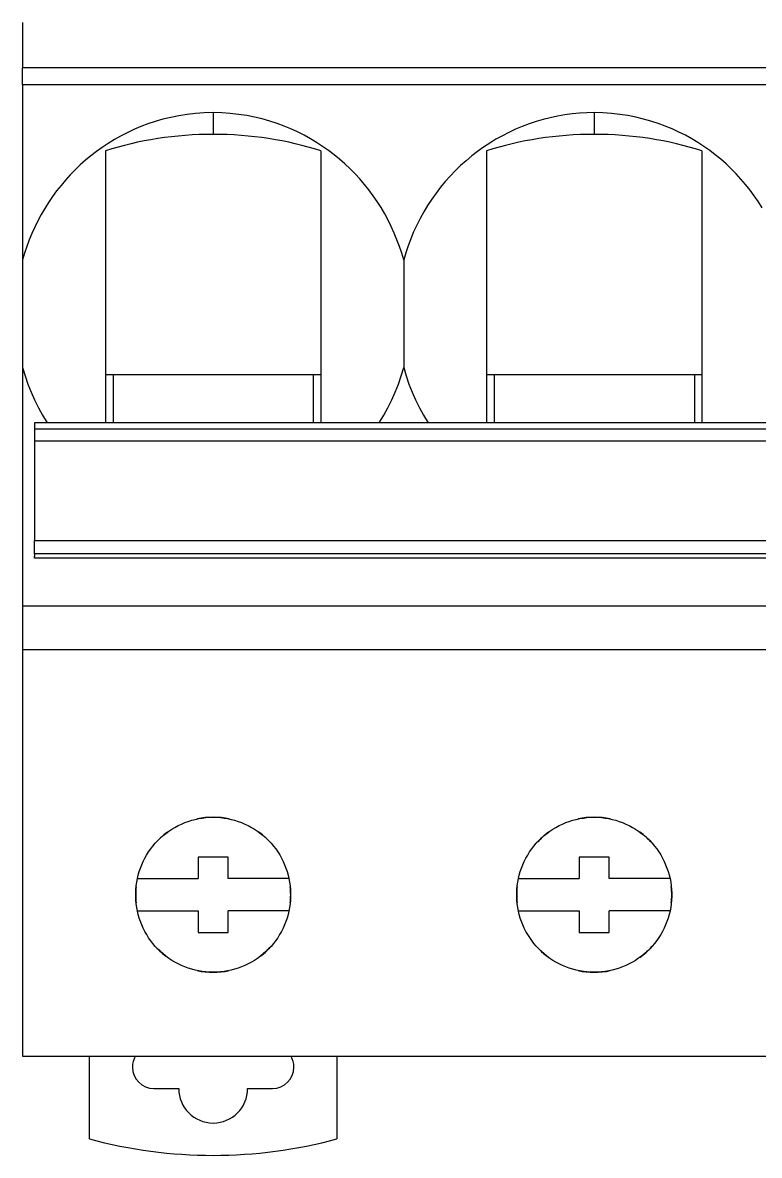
# Model space of a CAD drawing. Header units: millimetres. Extents: x 1019 to 1519, y 1262 to 1448.
# Drawn here: x 1183.32 to 1186.74, y 1263.56 to 1268.82 of the extents above; entities that cross this region are included whole.
import ezdxf

# ---------------------------------------------------------------- set-up
doc = ezdxf.new("R2010")
doc.units = ezdxf.units.MM

msp = doc.modelspace()

# ---------------------------------------------------------------- linework, layer by layer
for p, q in [((1183.3227, 1268.82), (1183.3227, 1268.7776)), ((1183.3227, 1268.7776), (1183.3227, 1268.6099)), ((1190.4027, 1268.6099), (1183.3227, 1268.6099)), ((1183.3227, 1268.5306), (1183.3227, 1268.6099)), ((1183.3227, 1268.5306), (1183.3227, 1267.718)), ((1190.4027, 1268.5306), (1183.3227, 1268.5306)), ((1184.1258, 1268.3984), (1184.0864, 1268.3939)), ((1184.1662, 1268.4011), (1184.1258, 1268.3984)), ((1184.2077, 1268.4021), (1184.1662, 1268.4011)), ((1184.248, 1268.4012), (1184.2077, 1268.4021)), ((1184.2077, 1268.4021), (1184.2077, 1268.3011)), ((1184.2874, 1268.3986), (1184.248, 1268.4012)), ((1184.3259, 1268.3943), (1184.2874, 1268.3986)), ((1185.8746, 1268.3962), (1185.8408, 1268.3916)), ((1185.9087, 1268.3995), (1185.8746, 1268.3962)), ((1185.9431, 1268.4014), (1185.9087, 1268.3995)), ((1185.9777, 1268.4021), (1185.9431, 1268.4014)), ((1186.0181, 1268.4012), (1185.9777, 1268.4021)), ((1185.9777, 1268.4021), (1185.9777, 1268.3011)), ((1186.0576, 1268.3985), (1186.0181, 1268.4012)), ((1186.0962, 1268.3943), (1186.0576, 1268.3985)), ((1183.9046, 1268.3497), (1183.8715, 1268.3372)), ((1183.9388, 1268.3611), (1183.9046, 1268.3497)), ((1183.9741, 1268.3713), (1183.9388, 1268.3611)), ((1184.0105, 1268.3803), (1183.9741, 1268.3713)), ((1184.0479, 1268.3878), (1184.0105, 1268.3803)), ((1184.0864, 1268.3939), (1184.0479, 1268.3878)), ((1184.3635, 1268.3885), (1184.3259, 1268.3943)), ((1184.4001, 1268.3813), (1184.3635, 1268.3885)), ((1184.4359, 1268.3727), (1184.4001, 1268.3813)), ((1184.4707, 1268.3629), (1184.4359, 1268.3727)), ((1184.5044, 1268.3519), (1184.4707, 1268.3629)), ((1184.5372, 1268.3398), (1184.5044, 1268.3519)), ((1185.6754, 1268.3499), (1185.6435, 1268.338)), ((1185.7078, 1268.3607), (1185.6754, 1268.3499)), ((1185.7406, 1268.3703), (1185.7078, 1268.3607)), ((1185.7737, 1268.3787), (1185.7406, 1268.3703)), ((1185.8071, 1268.3858), (1185.7737, 1268.3787)), ((1185.8408, 1268.3916), (1185.8071, 1268.3858)), ((1186.1339, 1268.3884), (1186.0962, 1268.3943)), ((1186.1706, 1268.3812), (1186.1339, 1268.3884)), ((1186.2065, 1268.3726), (1186.1706, 1268.3812)), ((1186.2413, 1268.3627), (1186.2065, 1268.3726)), ((1186.2751, 1268.3517), (1186.2413, 1268.3627)), ((1186.3079, 1268.3396), (1186.2751, 1268.3517)), ((1183.778, 1268.2934), (1183.7486, 1268.2768)), ((1183.8083, 1268.309), (1183.778, 1268.2934)), ((1183.8394, 1268.3236), (1183.8083, 1268.309)), ((1183.8715, 1268.3372), (1183.8394, 1268.3236)), ((1184.569, 1268.3267), (1184.5372, 1268.3398)), ((1184.6, 1268.3125), (1184.569, 1268.3267)), ((1184.6302, 1268.2973), (1184.6, 1268.3125)), ((1184.6596, 1268.281), (1184.6302, 1268.2973)), ((1185.551, 1268.2951), (1185.5213, 1268.2785)), ((1185.5813, 1268.3105), (1185.551, 1268.2951)), ((1185.6121, 1268.3248), (1185.5813, 1268.3105)), ((1185.6435, 1268.338), (1185.6121, 1268.3248)), ((1186.3397, 1268.3264), (1186.3079, 1268.3396)), ((1186.3707, 1268.3121), (1186.3397, 1268.3264)), ((1186.4009, 1268.2969), (1186.3707, 1268.3121)), ((1186.4304, 1268.2806), (1186.4009, 1268.2969)), ((1183.6923, 1268.2409), (1183.6654, 1268.2217)), ((1183.72, 1268.2593), (1183.6923, 1268.2409)), ((1183.7486, 1268.2768), (1183.72, 1268.2593)), ((1184.6883, 1268.2638), (1184.6596, 1268.281)), ((1184.7162, 1268.2457), (1184.6883, 1268.2638)), ((1184.7432, 1268.2267), (1184.7162, 1268.2457)), ((1185.4637, 1268.2419), (1185.4359, 1268.222)), ((1185.4922, 1268.2608), (1185.4637, 1268.2419)), ((1185.5213, 1268.2785), (1185.4922, 1268.2608)), ((1186.459, 1268.2634), (1186.4304, 1268.2806)), ((1186.4869, 1268.2452), (1186.459, 1268.2634)), ((1186.5139, 1268.2262), (1186.4869, 1268.2452)), ((1183.6395, 1268.2017), (1183.6144, 1268.1808)), ((1183.6654, 1268.2217), (1183.6395, 1268.2017)), ((1183.7077, 1268.2243), (1183.7077, 1266.9625)), ((1184.7077, 1268.2243), (1184.7077, 1266.9625)), ((1184.7694, 1268.2069), (1184.7432, 1268.2267)), ((1184.7948, 1268.1861), (1184.7694, 1268.2069)), ((1184.8195, 1268.1645), (1184.7948, 1268.1861)), ((1185.4088, 1268.2011), (1185.3824, 1268.1791)), ((1185.4359, 1268.222), (1185.4088, 1268.2011)), ((1185.4777, 1268.2243), (1185.4777, 1266.9625)), ((1186.4777, 1268.2243), (1186.4777, 1266.9625)), ((1186.5401, 1268.2063), (1186.5139, 1268.2262)), ((1186.5655, 1268.1855), (1186.5401, 1268.2063)), ((1186.5901, 1268.1639), (1186.5655, 1268.1855)), ((1183.5666, 1268.1366), (1183.5439, 1268.1133)), ((1183.5901, 1268.1591), (1183.5666, 1268.1366)), ((1183.6144, 1268.1808), (1183.5901, 1268.1591)), ((1184.8434, 1268.142), (1184.8195, 1268.1645)), ((1184.8666, 1268.1185), (1184.8434, 1268.142)), ((1185.3569, 1268.1562), (1185.3323, 1268.1323)), ((1185.3824, 1268.1791), (1185.3569, 1268.1562)), ((1186.614, 1268.1414), (1186.5901, 1268.1639)), ((1186.6371, 1268.118), (1186.614, 1268.1414)), ((1183.522, 1268.0891), (1183.5009, 1268.0642)), ((1183.5439, 1268.1133), (1183.522, 1268.0891)), ((1184.8889, 1268.0942), (1184.8666, 1268.1185)), ((1184.9105, 1268.0691), (1184.8889, 1268.0942)), ((1185.2857, 1268.082), (1185.2637, 1268.0554)), ((1185.3085, 1268.1076), (1185.2857, 1268.082)), ((1185.3323, 1268.1323), (1185.3085, 1268.1076)), ((1186.6594, 1268.0937), (1186.6371, 1268.118)), ((1186.6809, 1268.0686), (1186.6594, 1268.0937)), ((1183.4807, 1268.0386), (1183.4614, 1268.0122)), ((1183.5009, 1268.0642), (1183.4807, 1268.0386)), ((1184.9312, 1268.0432), (1184.9105, 1268.0691)), ((1184.9509, 1268.0166), (1184.9312, 1268.0432)), ((1185.2428, 1268.028), (1185.2227, 1267.9997)), ((1185.2637, 1268.0554), (1185.2428, 1268.028)), ((1186.7016, 1268.0427), (1186.6809, 1268.0686)), ((1186.7213, 1268.0161), (1186.7016, 1268.0427)), ((1183.443, 1267.9851), (1183.4256, 1267.9574)), ((1183.4614, 1268.0122), (1183.443, 1267.9851)), ((1184.9698, 1267.9892), (1184.9509, 1268.0166)), ((1184.9876, 1267.9611), (1184.9698, 1267.9892)), ((1185.2227, 1267.9997), (1185.2037, 1267.9706)), ((1186.7401, 1267.9887), (1186.7213, 1268.0161)), ((1186.7579, 1267.9607), (1186.7401, 1267.9887)), ((1183.4091, 1267.9291), (1183.3936, 1267.9002)), ((1183.4256, 1267.9574), (1183.4091, 1267.9291)), ((1185.0045, 1267.9323), (1184.9876, 1267.9611)), ((1185.0204, 1267.903), (1185.0045, 1267.9323)), ((1185.1858, 1267.9408), (1185.1689, 1267.9104)), ((1185.2037, 1267.9706), (1185.1858, 1267.9408)), ((1183.3791, 1267.8709), (1183.3657, 1267.841)), ((1183.3936, 1267.9002), (1183.3791, 1267.8709)), ((1185.0352, 1267.8732), (1185.0204, 1267.903)), ((1185.0489, 1267.8429), (1185.0352, 1267.8732)), ((1185.1532, 1267.8795), (1185.1388, 1267.8481)), ((1185.1689, 1267.9104), (1185.1532, 1267.8795)), ((1183.3657, 1267.841), (1183.3534, 1267.8109)), ((1185.0615, 1267.8122), (1185.0489, 1267.8429)), ((1185.1388, 1267.8481), (1185.1255, 1267.8163)), ((1183.3421, 1267.7803), (1183.3319, 1267.7494)), ((1183.3534, 1267.8109), (1183.3421, 1267.7803)), ((1185.073, 1267.7812), (1185.0615, 1267.8122)), ((1185.0834, 1267.7498), (1185.073, 1267.7812)), ((1185.1134, 1267.7841), (1185.1025, 1267.7513)), ((1185.1255, 1267.8163), (1185.1134, 1267.7841)), ((1183.3319, 1267.7494), (1183.3227, 1267.718)), ((1183.3227, 1267.718), (1183.3227, 1267.218)), ((1185.0927, 1267.718), (1185.0834, 1267.7498)), ((1185.1025, 1267.7513), (1185.0927, 1267.718)), ((1185.0927, 1267.718), (1185.0927, 1267.6914)), ((1185.0927, 1267.6914), (1185.0927, 1267.6648)), ((1185.0927, 1267.6648), (1185.0927, 1267.6381)), ((1185.0927, 1267.6381), (1185.0927, 1267.6114)), ((1185.0927, 1267.6114), (1185.0927, 1267.5845)), ((1185.0927, 1267.5845), (1185.0927, 1267.5575)), ((1185.0927, 1267.5575), (1185.0927, 1267.5306)), ((1185.0927, 1267.5306), (1185.0927, 1267.5037)), ((1185.0927, 1267.5037), (1185.0927, 1267.477)), ((1185.0927, 1267.477), (1185.0927, 1267.4504)), ((1185.0927, 1267.4504), (1185.0927, 1267.4238)), ((1185.0927, 1267.4238), (1185.0927, 1267.3974)), ((1185.0927, 1267.3974), (1185.0927, 1267.371)), ((1185.0927, 1267.371), (1185.0927, 1267.3448)), ((1185.0927, 1267.3448), (1185.0927, 1267.3189)), ((1185.0927, 1267.3189), (1185.0927, 1267.2933)), ((1185.0927, 1267.2933), (1185.0927, 1267.2679)), ((1185.0927, 1267.2679), (1185.0927, 1267.2429)), ((1185.0927, 1267.2429), (1185.0927, 1267.218)), ((1183.3227, 1267.218), (1183.3227, 1266.1104)), ((1183.3227, 1267.218), (1183.3341, 1267.1796)), ((1185.0813, 1267.1796), (1185.0927, 1267.218)), ((1185.0927, 1267.218), (1185.1042, 1267.1794)), ((1183.3341, 1267.1796), (1183.3471, 1267.1418)), ((1183.3471, 1267.1418), (1183.3617, 1267.1047)), ((1183.7077, 1267.1859), (1183.7427, 1267.1859)), ((1183.7427, 1267.1859), (1183.7427, 1266.9625)), ((1183.7427, 1267.1859), (1184.6727, 1267.1859)), ((1184.6727, 1267.1859), (1184.7077, 1267.1859)), ((1184.6727, 1267.1859), (1184.6727, 1266.9625)), ((1185.0536, 1267.1046), (1185.0683, 1267.1418)), ((1185.0683, 1267.1418), (1185.0813, 1267.1796)), ((1185.1042, 1267.1794), (1185.1172, 1267.1416)), ((1185.1172, 1267.1416), (1185.1318, 1267.1045)), ((1185.4777, 1267.1859), (1185.5127, 1267.1859)), ((1185.5127, 1267.1859), (1186.4427, 1267.1859)), ((1185.5127, 1267.1859), (1185.5127, 1266.9625)), ((1186.4427, 1267.1859), (1186.4777, 1267.1859)), ((1186.4427, 1267.1859), (1186.4427, 1266.9625)), ((1183.3617, 1267.1047), (1183.378, 1267.068)), ((1185.0374, 1267.068), (1185.0536, 1267.1046)), ((1185.1318, 1267.1045), (1185.148, 1267.068)), ((1183.378, 1267.068), (1183.3958, 1267.032)), ((1183.3958, 1267.032), (1183.4152, 1266.9968)), ((1185.0002, 1266.9968), (1185.0195, 1267.032)), ((1185.0195, 1267.032), (1185.0374, 1267.068)), ((1185.148, 1267.068), (1185.1658, 1267.0321)), ((1185.1658, 1267.0321), (1185.1852, 1266.9969)), ((1183.4152, 1266.9968), (1183.4361, 1266.9625)), ((1184.9793, 1266.9625), (1185.0002, 1266.9968)), ((1185.1852, 1266.9969), (1185.2062, 1266.9625)), ((1183.3777, 1266.9625), (1183.3777, 1266.9345)), ((1190.3477, 1266.9625), (1183.3777, 1266.9625)), ((1183.3777, 1266.9345), (1183.3777, 1266.8774)), ((1183.3777, 1266.9345), (1190.3477, 1266.9345)), ((1183.3777, 1266.8774), (1183.3777, 1266.4154)), ((1183.3777, 1266.8774), (1190.3477, 1266.8774)), ((1183.3777, 1266.3532), (1183.3777, 1266.4154)), ((1183.3777, 1266.4154), (1190.3477, 1266.4154)), ((1183.3777, 1266.3532), (1183.3777, 1266.3404)), ((1190.3477, 1266.3532), (1183.3777, 1266.3532)), ((1183.3777, 1266.3328), (1183.3777, 1266.3404)), ((1190.3477, 1266.3328), (1183.3777, 1266.3328)), ((1183.3227, 1266.1104), (1183.3227, 1265.9091)), ((1190.4027, 1266.1104), (1183.3227, 1266.1104)), ((1183.3227, 1265.9091), (1183.3227, 1264.0203)), ((1183.3227, 1265.9091), (1190.4027, 1265.9091)), ((1184.0156, 1265.0747), (1184.0301, 1265.0834)), ((1184.0301, 1265.0834), (1184.045, 1265.0914)), ((1184.045, 1265.0914), (1184.0603, 1265.0987)), ((1184.0603, 1265.0987), (1184.0759, 1265.1053)), ((1184.0759, 1265.1053), (1184.0918, 1265.1111)), ((1184.0918, 1265.1111), (1184.1079, 1265.1161)), ((1184.1079, 1265.1161), (1184.1242, 1265.1204)), ((1184.1242, 1265.1204), (1184.1407, 1265.124)), ((1184.1407, 1265.124), (1184.1572, 1265.1267)), ((1184.1572, 1265.1267), (1184.1739, 1265.1287)), ((1184.1739, 1265.1287), (1184.1907, 1265.1299)), ((1184.1907, 1265.1299), (1184.2077, 1265.1303)), ((1184.2077, 1265.1303), (1184.2247, 1265.1299)), ((1184.2247, 1265.1299), (1184.2415, 1265.1287)), ((1184.2415, 1265.1287), (1184.2582, 1265.1267)), ((1184.2582, 1265.1267), (1184.2747, 1265.124)), ((1184.2747, 1265.124), (1184.2911, 1265.1204)), ((1184.2911, 1265.1204), (1184.3074, 1265.1161)), ((1184.3074, 1265.1161), (1184.3235, 1265.1111)), ((1184.3235, 1265.1111), (1184.3394, 1265.1053)), ((1184.3394, 1265.1053), (1184.355, 1265.0987)), ((1184.355, 1265.0987), (1184.3703, 1265.0914)), ((1184.3703, 1265.0914), (1184.3852, 1265.0834)), ((1184.3852, 1265.0834), (1184.3997, 1265.0747)), ((1185.7856, 1265.0747), (1185.8001, 1265.0834)), ((1185.8001, 1265.0834), (1185.815, 1265.0914)), ((1185.815, 1265.0914), (1185.8303, 1265.0987)), ((1185.8303, 1265.0987), (1185.8459, 1265.1053)), ((1185.8459, 1265.1053), (1185.8618, 1265.1111)), ((1185.8618, 1265.1111), (1185.8779, 1265.1161)), ((1185.8779, 1265.1161), (1185.8942, 1265.1204)), ((1185.8942, 1265.1204), (1185.9107, 1265.124)), ((1185.9107, 1265.124), (1185.9272, 1265.1267)), ((1185.9272, 1265.1267), (1185.9439, 1265.1287)), ((1185.9439, 1265.1287), (1185.9607, 1265.1299)), ((1185.9607, 1265.1299), (1185.9777, 1265.1303)), ((1185.9777, 1265.1303), (1185.9947, 1265.1299)), ((1185.9947, 1265.1299), (1186.0115, 1265.1287)), ((1186.0115, 1265.1287), (1186.0281, 1265.1267)), ((1186.0281, 1265.1267), (1186.0447, 1265.124)), ((1186.0447, 1265.124), (1186.0611, 1265.1204)), ((1186.0611, 1265.1204), (1186.0774, 1265.1161)), ((1186.0774, 1265.1161), (1186.0936, 1265.1111)), ((1186.0936, 1265.1111), (1186.1094, 1265.1053)), ((1186.1094, 1265.1053), (1186.1251, 1265.0987)), ((1186.1251, 1265.0987), (1186.1403, 1265.0914)), ((1186.1403, 1265.0914), (1186.1552, 1265.0834)), ((1186.1552, 1265.0834), (1186.1698, 1265.0747)), ((1183.9501, 1265.0218), (1183.9622, 1265.0336)), ((1183.9622, 1265.0336), (1183.9748, 1265.0448)), ((1183.9748, 1265.0448), (1183.9879, 1265.0554)), ((1183.9879, 1265.0554), (1184.0015, 1265.0654)), ((1184.0015, 1265.0654), (1184.0156, 1265.0747)), ((1184.3997, 1265.0747), (1184.4138, 1265.0654)), ((1184.4138, 1265.0654), (1184.4274, 1265.0554)), ((1184.4274, 1265.0554), (1184.4405, 1265.0448)), ((1184.4405, 1265.0448), (1184.4531, 1265.0336)), ((1184.4531, 1265.0336), (1184.4652, 1265.0218)), ((1185.7201, 1265.0218), (1185.7322, 1265.0336)), ((1185.7322, 1265.0336), (1185.7448, 1265.0448)), ((1185.7448, 1265.0448), (1185.7579, 1265.0554)), ((1185.7579, 1265.0554), (1185.7715, 1265.0653)), ((1185.7715, 1265.0653), (1185.7856, 1265.0747)), ((1186.1698, 1265.0747), (1186.1838, 1265.0654)), ((1186.1838, 1265.0654), (1186.1974, 1265.0554)), ((1186.1974, 1265.0554), (1186.2106, 1265.0448)), ((1186.2106, 1265.0448), (1186.2231, 1265.0336)), ((1186.2231, 1265.0336), (1186.2352, 1265.0218)), ((1183.9077, 1264.9692), (1183.9174, 1264.9831)), ((1183.9174, 1264.9831), (1183.9277, 1264.9965)), ((1183.9277, 1264.9965), (1183.9386, 1265.0094)), ((1183.9386, 1265.0094), (1183.9501, 1265.0218)), ((1184.4652, 1265.0218), (1184.4767, 1265.0095)), ((1184.4767, 1265.0095), (1184.4877, 1264.9966)), ((1184.4877, 1264.9966), (1184.498, 1264.9831)), ((1184.498, 1264.9831), (1184.5077, 1264.9693)), ((1185.6777, 1264.9692), (1185.6874, 1264.9831)), ((1185.6874, 1264.9831), (1185.6977, 1264.9965)), ((1185.6977, 1264.9965), (1185.7086, 1265.0094)), ((1185.7086, 1265.0094), (1185.7201, 1265.0218)), ((1186.2352, 1265.0218), (1186.2467, 1265.0095)), ((1186.2467, 1265.0095), (1186.2576, 1264.9966)), ((1186.2576, 1264.9966), (1186.268, 1264.9832)), ((1186.268, 1264.9832), (1186.2777, 1264.9693)), ((1183.8758, 1264.9098), (1183.8827, 1264.9251)), ((1183.8827, 1264.9251), (1183.8903, 1264.9402)), ((1183.8903, 1264.9402), (1183.8986, 1264.9549)), ((1183.8986, 1264.9549), (1183.9077, 1264.9692)), ((1184.1377, 1264.9453), (1184.1377, 1264.8453)), ((1184.2777, 1264.9453), (1184.1377, 1264.9453)), ((1184.2777, 1264.8453), (1184.2777, 1264.9453)), ((1184.5077, 1264.9693), (1184.5167, 1264.955)), ((1184.5167, 1264.955), (1184.525, 1264.9403)), ((1184.525, 1264.9403), (1184.5326, 1264.9252)), ((1184.5326, 1264.9252), (1184.5395, 1264.9099)), ((1185.6458, 1264.9098), (1185.6527, 1264.9252)), ((1185.6527, 1264.9252), (1185.6603, 1264.9402)), ((1185.6603, 1264.9402), (1185.6687, 1264.9549)), ((1185.6687, 1264.9549), (1185.6777, 1264.9692)), ((1185.9077, 1264.9453), (1185.9077, 1264.8453)), ((1186.0477, 1264.9453), (1185.9077, 1264.9453)), ((1186.0477, 1264.8453), (1186.0477, 1264.9453)), ((1186.2777, 1264.9693), (1186.2867, 1264.955)), ((1186.2867, 1264.955), (1186.295, 1264.9403)), ((1186.295, 1264.9403), (1186.3026, 1264.9253)), ((1186.3026, 1264.9253), (1186.3095, 1264.91)), ((1183.8596, 1264.8618), (1183.8642, 1264.8781)), ((1183.8642, 1264.8781), (1183.8697, 1264.8941)), ((1183.8697, 1264.8941), (1183.8758, 1264.9098)), ((1184.5395, 1264.9099), (1184.5457, 1264.8942)), ((1184.5457, 1264.8942), (1184.5511, 1264.8782)), ((1184.5511, 1264.8782), (1184.5558, 1264.8619)), ((1185.6296, 1264.8619), (1185.6343, 1264.8782)), ((1185.6343, 1264.8782), (1185.6397, 1264.8941)), ((1185.6397, 1264.8941), (1185.6458, 1264.9098)), ((1186.3095, 1264.91), (1186.3157, 1264.8943)), ((1186.3157, 1264.8943), (1186.3211, 1264.8783)), ((1186.3211, 1264.8783), (1186.3258, 1264.8621)), ((1183.8501, 1264.8119), (1183.8525, 1264.8287)), ((1183.8525, 1264.8287), (1183.8556, 1264.8453)), ((1183.8556, 1264.8453), (1183.8596, 1264.8618)), ((1183.8556, 1264.8453), (1184.1377, 1264.8453)), ((1184.5598, 1264.8453), (1184.2777, 1264.8453)), ((1184.5558, 1264.8619), (1184.5597, 1264.8455)), ((1184.5597, 1264.8455), (1184.5629, 1264.8288)), ((1184.5629, 1264.8288), (1184.5653, 1264.8121)), ((1185.6201, 1264.812), (1185.6225, 1264.8288)), ((1185.6225, 1264.8288), (1185.6257, 1264.8454)), ((1185.6256, 1264.8453), (1185.9077, 1264.8453)), ((1185.6257, 1264.8454), (1185.6296, 1264.8619)), ((1186.3298, 1264.8453), (1186.0477, 1264.8453)), ((1186.3258, 1264.8621), (1186.3297, 1264.8456)), ((1186.3297, 1264.8456), (1186.3329, 1264.829)), ((1186.3329, 1264.829), (1186.3352, 1264.8122)), ((1183.8478, 1264.7783), (1183.8486, 1264.7951)), ((1183.8478, 1264.7615), (1183.8478, 1264.7783)), ((1183.8486, 1264.7951), (1183.8501, 1264.8119)), ((1184.5653, 1264.8121), (1184.5668, 1264.7953)), ((1184.5668, 1264.7953), (1184.5676, 1264.7784)), ((1184.5676, 1264.7784), (1184.5676, 1264.7616)), ((1185.6178, 1264.7784), (1185.6186, 1264.7952)), ((1185.6178, 1264.7616), (1185.6178, 1264.7784)), ((1185.6186, 1264.7952), (1185.6201, 1264.812)), ((1186.3352, 1264.8122), (1186.3368, 1264.7954)), ((1186.3368, 1264.7954), (1186.3376, 1264.7786)), ((1186.3376, 1264.7786), (1186.3376, 1264.7618)), ((1183.8486, 1264.7447), (1183.8478, 1264.7615)), ((1183.8502, 1264.7279), (1183.8486, 1264.7447)), ((1183.8526, 1264.7111), (1183.8502, 1264.7279)), ((1184.5652, 1264.728), (1184.5628, 1264.7113)), ((1184.5668, 1264.7448), (1184.5652, 1264.728)), ((1184.5676, 1264.7616), (1184.5668, 1264.7448)), ((1185.6186, 1264.7448), (1185.6178, 1264.7616)), ((1185.6202, 1264.728), (1185.6186, 1264.7448)), ((1185.6226, 1264.7113), (1185.6202, 1264.728)), ((1186.3352, 1264.7282), (1186.3329, 1264.7115)), ((1186.3368, 1264.745), (1186.3352, 1264.7282)), ((1186.3376, 1264.7618), (1186.3368, 1264.745)), ((1183.8558, 1264.6945), (1183.8526, 1264.7111)), ((1183.8556, 1264.6953), (1184.1377, 1264.6953)), ((1183.8597, 1264.678), (1183.8558, 1264.6945)), ((1183.8644, 1264.6618), (1183.8597, 1264.678)), ((1183.8699, 1264.6458), (1183.8644, 1264.6618)), ((1184.1377, 1264.6953), (1184.1377, 1264.5953)), ((1184.5598, 1264.6953), (1184.2777, 1264.6953)), ((1184.2777, 1264.5953), (1184.2777, 1264.6953)), ((1184.551, 1264.6619), (1184.5456, 1264.6459)), ((1184.5557, 1264.6781), (1184.551, 1264.6619)), ((1184.5596, 1264.6946), (1184.5557, 1264.6781)), ((1184.5628, 1264.7113), (1184.5596, 1264.6946)), ((1185.6258, 1264.6946), (1185.6226, 1264.7113)), ((1185.6256, 1264.6953), (1185.9077, 1264.6953)), ((1185.6297, 1264.6782), (1185.6258, 1264.6946)), ((1185.6344, 1264.6619), (1185.6297, 1264.6782)), ((1185.6398, 1264.646), (1185.6344, 1264.6619)), ((1185.9077, 1264.6953), (1185.9077, 1264.5953)), ((1186.3298, 1264.6953), (1186.0477, 1264.6953)), ((1186.0477, 1264.5953), (1186.0477, 1264.6953)), ((1186.3211, 1264.6621), (1186.3156, 1264.6462)), ((1186.3258, 1264.6784), (1186.3211, 1264.6621)), ((1186.3297, 1264.6948), (1186.3258, 1264.6784)), ((1186.3329, 1264.7115), (1186.3297, 1264.6948)), ((1183.8761, 1264.6302), (1183.8699, 1264.6458)), ((1183.883, 1264.6148), (1183.8761, 1264.6302)), ((1183.8906, 1264.5998), (1183.883, 1264.6148)), ((1184.5325, 1264.6149), (1184.5249, 1264.5999)), ((1184.5394, 1264.6303), (1184.5325, 1264.6149)), ((1184.5456, 1264.6459), (1184.5394, 1264.6303)), ((1185.646, 1264.6303), (1185.6398, 1264.646)), ((1185.6529, 1264.615), (1185.646, 1264.6303)), ((1185.6605, 1264.6), (1185.6529, 1264.615)), ((1186.3026, 1264.6152), (1186.295, 1264.6002)), ((1186.3095, 1264.6305), (1186.3026, 1264.6152)), ((1186.3156, 1264.6462), (1186.3095, 1264.6305)), ((1183.8989, 1264.5852), (1183.8906, 1264.5998)), ((1183.908, 1264.5709), (1183.8989, 1264.5852)), ((1183.9177, 1264.557), (1183.908, 1264.5709)), ((1183.928, 1264.5436), (1183.9177, 1264.557)), ((1184.1377, 1264.5953), (1184.2777, 1264.5953)), ((1184.4978, 1264.5571), (1184.4875, 1264.5437)), ((1184.5075, 1264.571), (1184.4978, 1264.5571)), ((1184.5165, 1264.5853), (1184.5075, 1264.571)), ((1184.5249, 1264.5999), (1184.5165, 1264.5853)), ((1185.6688, 1264.5854), (1185.6605, 1264.6)), ((1185.6778, 1264.5711), (1185.6688, 1264.5854)), ((1185.6875, 1264.5573), (1185.6778, 1264.5711)), ((1185.6978, 1264.5439), (1185.6875, 1264.5573)), ((1185.9077, 1264.5953), (1186.0477, 1264.5953)), ((1186.268, 1264.5573), (1186.2577, 1264.5439)), ((1186.2777, 1264.5712), (1186.268, 1264.5573)), ((1186.2867, 1264.5855), (1186.2777, 1264.5712)), ((1186.295, 1264.6002), (1186.2867, 1264.5855)), ((1183.9389, 1264.5308), (1183.928, 1264.5436)), ((1183.9504, 1264.5184), (1183.9389, 1264.5308)), ((1183.9625, 1264.5067), (1183.9504, 1264.5184)), ((1183.9751, 1264.4955), (1183.9625, 1264.5067)), ((1184.453, 1264.5067), (1184.4404, 1264.4956)), ((1184.465, 1264.5185), (1184.453, 1264.5067)), ((1184.4765, 1264.5308), (1184.465, 1264.5185)), ((1184.4875, 1264.5437), (1184.4765, 1264.5308)), ((1185.7087, 1264.531), (1185.6978, 1264.5439)), ((1185.7202, 1264.5186), (1185.7087, 1264.531)), ((1185.7323, 1264.5069), (1185.7202, 1264.5186)), ((1185.7449, 1264.4957), (1185.7323, 1264.5069)), ((1186.2232, 1264.5069), (1186.2106, 1264.4957)), ((1186.2352, 1264.5187), (1186.2232, 1264.5069)), ((1186.2467, 1264.531), (1186.2352, 1264.5187)), ((1186.2577, 1264.5439), (1186.2467, 1264.531)), ((1183.9882, 1264.4849), (1183.9751, 1264.4955)), ((1184.0018, 1264.475), (1183.9882, 1264.4849)), ((1184.0158, 1264.4656), (1184.0018, 1264.475)), ((1184.0303, 1264.457), (1184.0158, 1264.4656)), ((1184.0452, 1264.449), (1184.0303, 1264.457)), ((1184.3851, 1264.457), (1184.3703, 1264.449)), ((1184.3996, 1264.4657), (1184.3851, 1264.457)), ((1184.4137, 1264.475), (1184.3996, 1264.4657)), ((1184.4273, 1264.485), (1184.4137, 1264.475)), ((1184.4404, 1264.4956), (1184.4273, 1264.485)), ((1185.758, 1264.4851), (1185.7449, 1264.4957)), ((1185.7716, 1264.4751), (1185.758, 1264.4851)), ((1185.7856, 1264.4658), (1185.7716, 1264.4751)), ((1185.8001, 1264.4571), (1185.7856, 1264.4658)), ((1185.815, 1264.4491), (1185.8001, 1264.4571)), ((1186.1553, 1264.4571), (1186.1404, 1264.4491)), ((1186.1698, 1264.4658), (1186.1553, 1264.4571)), ((1186.1839, 1264.4752), (1186.1698, 1264.4658)), ((1186.1975, 1264.4851), (1186.1839, 1264.4752)), ((1186.2106, 1264.4957), (1186.1975, 1264.4851)), ((1184.0605, 1264.4417), (1184.0452, 1264.449)), ((1184.0761, 1264.4352), (1184.0605, 1264.4417)), ((1184.0919, 1264.4294), (1184.0761, 1264.4352)), ((1184.108, 1264.4243), (1184.0919, 1264.4294)), ((1184.1243, 1264.42), (1184.108, 1264.4243)), ((1184.1407, 1264.4165), (1184.1243, 1264.42)), ((1184.1573, 1264.4138), (1184.1407, 1264.4165)), ((1184.1739, 1264.4118), (1184.1573, 1264.4138)), ((1184.1907, 1264.4106), (1184.1739, 1264.4118)), ((1184.2077, 1264.4103), (1184.1907, 1264.4106)), ((1184.2247, 1264.4106), (1184.2077, 1264.4103)), ((1184.2415, 1264.4118), (1184.2247, 1264.4106)), ((1184.2582, 1264.4138), (1184.2415, 1264.4118)), ((1184.2747, 1264.4165), (1184.2582, 1264.4138)), ((1184.2911, 1264.4201), (1184.2747, 1264.4165)), ((1184.3074, 1264.4244), (1184.2911, 1264.4201)), ((1184.3235, 1264.4294), (1184.3074, 1264.4244)), ((1184.3394, 1264.4352), (1184.3235, 1264.4294)), ((1184.355, 1264.4418), (1184.3394, 1264.4352)), ((1184.3703, 1264.449), (1184.355, 1264.4418)), ((1185.8303, 1264.4418), (1185.815, 1264.4491)), ((1185.8459, 1264.4353), (1185.8303, 1264.4418)), ((1185.8618, 1264.4294), (1185.8459, 1264.4353)), ((1185.8779, 1264.4244), (1185.8618, 1264.4294)), ((1185.8942, 1264.4201), (1185.8779, 1264.4244)), ((1185.9107, 1264.4165), (1185.8942, 1264.4201)), ((1185.9272, 1264.4138), (1185.9107, 1264.4165)), ((1185.9439, 1264.4118), (1185.9272, 1264.4138)), ((1185.9607, 1264.4106), (1185.9439, 1264.4118)), ((1185.9777, 1264.4103), (1185.9607, 1264.4106)), ((1185.9947, 1264.4106), (1185.9777, 1264.4103)), ((1186.0115, 1264.4118), (1185.9947, 1264.4106)), ((1186.0282, 1264.4138), (1186.0115, 1264.4118)), ((1186.0448, 1264.4165), (1186.0282, 1264.4138)), ((1186.0612, 1264.4201), (1186.0448, 1264.4165)), ((1186.0775, 1264.4244), (1186.0612, 1264.4201)), ((1186.0936, 1264.4294), (1186.0775, 1264.4244)), ((1186.1095, 1264.4353), (1186.0936, 1264.4294)), ((1186.1251, 1264.4418), (1186.1095, 1264.4353)), ((1186.1404, 1264.4491), (1186.1251, 1264.4418)), ((1183.3227, 1264.0203), (1190.4027, 1264.0203)), ((1183.6327, 1263.6367), (1183.6327, 1264.0203)), ((1184.7827, 1264.0203), (1184.7827, 1263.6367)), ((1183.9327, 1263.8703), (1184.0477, 1263.8703)), ((1184.3677, 1263.8703), (1184.4827, 1263.8703))]:
    msp.add_line(p, q)
for centre, radius, start, end in [((1184.2077, 1264.7703), 0.36, 78.022, 101.9869), ((1185.9777, 1264.7703), 0.36, 78.0223, 101.9839), ((1184.2077, 1264.7703), 0.36, 126.0188, 135.0077), ((1184.2077, 1264.7703), 0.36, 45.005, 53.9928), ((1185.9777, 1264.7703), 0.36, 126.0183, 138.0109), ((1185.9777, 1264.7703), 0.36, 41.9792, 53.9902), ((1184.2077, 1264.7703), 0.36, 174.0673, 180), ((1184.2077, 1264.7703), 0.36, 180, 186.0447), ((1184.2077, 1264.7703), 0.36, 353.9766, 0), ((1184.2077, 1264.7703), 0.36, 0, 5.9536), ((1185.9777, 1264.7703), 0.36, 174.0547, 180), ((1185.9777, 1264.7703), 0.36, 180, 186.0268), ((1185.9777, 1264.7703), 0.36, 0, 5.9818), ((1185.9777, 1264.7703), 0.36, 354.01, 0), ((1184.2077, 1264.7703), 0.36, 222.0298, 234.0288), ((1184.2077, 1264.7703), 0.36, 305.98, 317.956), ((1185.9777, 1264.7703), 0.36, 225.0088, 233.9847), ((1185.9777, 1264.7703), 0.36, 306.0208, 318.002), ((1184.2077, 1264.7703), 0.36, 258.0278, 281.9798), ((1185.9777, 1264.7703), 0.36, 258.016, 281.9901), ((1183.9327, 1263.9703), 0.1, 150.0001, 180), ((1184.4827, 1263.9703), 0.1, 0, 30), ((1183.9327, 1263.9703), 0.1, 180, 270), ((1184.4827, 1263.9703), 0.1, 270, 0), ((1184.2077, 1263.8703), 0.16, 180, 0), ((1184.2077, 1265.7603), 2.2, 254.849, 285.151)]:
    msp.add_arc(centre, radius, start, end)
for centre, start_param, end_param in [((1184.2077, 1267.6418), 1.570796, 2.058304), ((1184.2077, 1267.6418), 1.083289, 1.570796), ((1185.9777, 1267.6418), 1.570796, 2.058304), ((1185.9777, 1267.6418), 1.083289, 1.570796)]:
    msp.add_ellipse(centre, major_axis=(1.0674, 0), ratio=0.617722, start_param=start_param, end_param=end_param)

doc.saveas('drawing.dxf')
